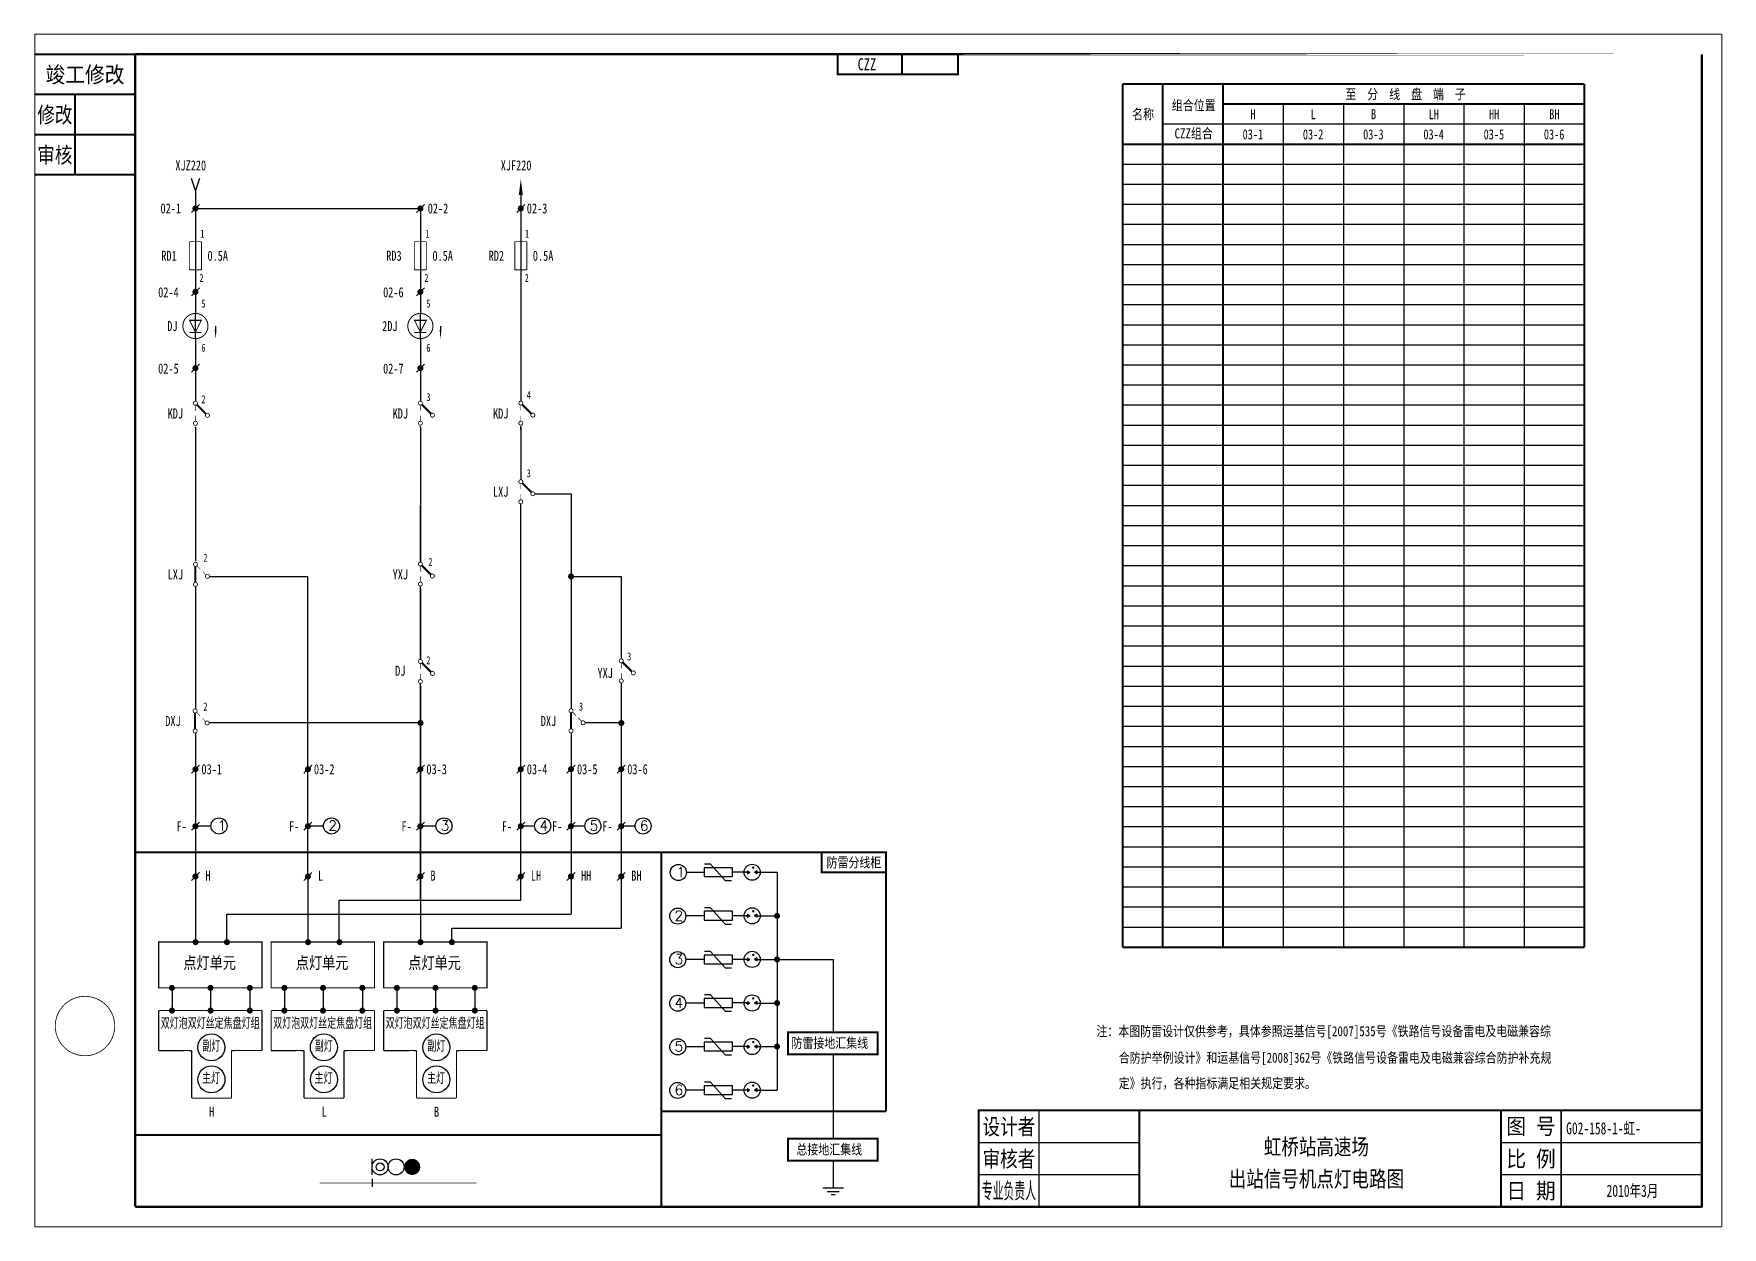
# Model space of a CAD drawing. Header units: millimetres. Extents: x -271 to 149, y -270 to 28.
import ezdxf
from ezdxf.enums import TextEntityAlignment as Align

# ---------------------------------------------------------------- set-up
doc = ezdxf.new("R2010")
doc.units = ezdxf.units.MM
doc.layers.add('COLUMN', color=7, linetype='Continuous')
doc.layers.add('define', color=7, linetype='Continuous')
doc.styles.add('CHINESE', font='SimSun.ttf', dxfattribs={"width": 0.9})
doc.styles.add('HZ', font='txt.shx', dxfattribs={"bigfont": 'hz.shx'})
doc.styles.add('ITALICC', font='txt', dxfattribs={"width": 0.75})
doc.styles.add('ST', font='SimSun.ttf')

# ---------------------------------------------------------------- blocks, each defined once
blk = doc.blocks.new('234')
at = {"const_width": 0.2}
for points in [[(0.5, -0.5, 1), (-0.5, -0.5, 1)], [(3.5, -3.5, 1), (2.5, -3.5, 1)], [(0.5, -5.5, 1), (-0.5, -5.5, 1)]]:
    blk.add_lwpolyline(points, format="xyb", close=True, dxfattribs=at)
for points, const_width in [([(0, -1), (0, -5)], 0.5), ([(0.35, -0.85), (1.2, -1.7)], 0.15), ([(1.8, -2.3), (2.65, -3.15)], 0.15)]:
    blk.add_lwpolyline(points, dxfattribs=dict(const_width=const_width))
blk.add_lwpolyline([(2, -4.5, 0, 0, 0), (2, -5.5, 0.8, 0, 0), (2, -7.7, 0, 0, 0)], format="xyseb")
at = {"width": 0.8}
blk.add_attdef('0', text='', height=2, dxfattribs=at).set_placement((2, 0), align=Align.MIDDLE)
blk.add_attdef('RELAY', text='', height=2, dxfattribs=at).set_placement((-1, -3), align=Align.MIDDLE_RIGHT)
blk = doc.blocks.new('244')
at = {"const_width": 0.2}
for points in [[(0.5, -0.5, 1), (-0.5, -0.5, 1)], [(3.5, -3.5, 1), (2.5, -3.5, 1)], [(0.5, -5.5, 1), (-0.5, -5.5, 1)]]:
    blk.add_lwpolyline(points, format="xyb", close=True, dxfattribs=at)
for points, const_width in [([(0, -1), (0, -2.4)], 0.15), ([(0, -3.6), (0, -5)], 0.15), ([(0.35, -0.85), (2.65, -3.15)], 0.5)]:
    blk.add_lwpolyline(points, dxfattribs=dict(const_width=const_width))
blk.add_lwpolyline([(2, -4.5, 0, 0, 0), (2, -5.5, 0.8, 0, 0), (2, -7.7, 0, 0, 0)], format="xyseb")
at = {"width": 0.8}
blk.add_attdef('0', text='', height=2, dxfattribs=at).set_placement((2, 0), align=Align.MIDDLE)
blk.add_attdef('RELAY', text='', height=2, dxfattribs=at).set_placement((-1, -3), align=Align.MIDDLE_RIGHT)
blk = doc.blocks.new('W52')
blk.add_lwpolyline([(0.02, 0.01), (0.02, -1.25)])
blk.add_lwpolyline([(0.02, -0.99, 0.45, 0, 0), (0.02, -3.29, 0, 0, 0)], format="xyseb")
blk = doc.blocks.new('W51')
for p, q in [((0, 0), (-1, 3)), ((1, 3), (0, 0))]:
    blk.add_line(p, q)
blk = doc.blocks.new('BZTB')
at = {"color": 7}
for p, q in [((0.23, 16), (40.23, 16)), ((130.23, 16), (180.23, 16)), ((0.23, 8), (40.23, 8)), ((130.23, 8), (180.23, 8))]:
    blk.add_line(p, q, dxfattribs=at)
at = {"color": 7, "const_width": 0.5}
blk.add_lwpolyline([(0.23, 0), (180.23, 0), (180.23, 24), (0.23, 24)], close=True, dxfattribs=at)
at = {"color": 7}
for points, const_width in [([(15.23, 24), (15.23, 0)], 0.4), ([(40.23, 24), (40.23, 0)], 0.5), ([(130.23, 24), (130.23, 0)], 0.5), ([(145.23, 24), (145.23, 0)], 0.4)]:
    blk.add_lwpolyline(points, dxfattribs=dict(at, const_width=const_width))
at = {"color": 7, "style": 'CHINESE'}
for s, width, p in [('设计者', 0.8, (7.73, 20)), ('图 号', 0.9, (137.73, 20)), ('审核者', 0.8, (7.73, 12)), ('比 例', 0.9, (137.73, 12)), ('日 期', 0.9, (137.73, 4))]:
    blk.add_text(s, height=4, dxfattribs=dict(at, width=width)).set_placement(p, align=Align.MIDDLE)
at = {"color": 7, "style": 'CHINESE', "width": 0.474609}
blk.add_text('专业负责人', height=4, dxfattribs=at).set_placement((1, 2), (14.5, 2), align=Align.FIT)
blk = doc.blocks.new('W56')
blk.add_lwpolyline([(-4, 0, 0, 1, 0), (0, 0, 1, 1, 0)], format="xyseb")
blk = doc.blocks.new('WK')
at = {"const_width": 0.5}
for points in [[(0, 0), (0, 5), (30, 5), (30, 0), (0, 0)], [(16, 0), (16, 5)]]:
    blk.add_lwpolyline(points, dxfattribs=at)
blk = doc.blocks.new('dlt_xhj_cz_dd_tb')
at = {"color": 0}
for p, q in [((40, 10), (40, -200)), ((55, 10), (55, -200)), ((70, 10), (70, -200)), ((85, 10), (85, -200)), ((100, 10), (100, -200)), ((115, 5), (10, 5)), ((115, -5), (0, -5)), ((115, -10), (0, -10)), ((115, -15), (0, -15)), ((115, -20), (0, -20)), ((115, -25), (0, -25)), ((115, -30), (0, -30)), ((115, -35), (0, -35)), ((115, -40), (0, -40)), ((115, -45), (0, -45)), ((115, -50), (0, -50)), ((115, -55), (0, -55)), ((115, -60), (0, -60)), ((115, -65), (0, -65)), ((115, -70), (0, -70)), ((115, -75), (0, -75)), ((115, -80), (0, -80)), ((115, -85), (0, -85)), ((115, -90), (0, -90)), ((115, -95), (0, -95)), ((115, -100), (0, -100)), ((115, -105), (0, -105)), ((115, -110), (0, -110)), ((115, -115), (0, -115)), ((115, -120), (0, -120)), ((115, -125), (0, -125)), ((115, -130), (0, -130)), ((115, -135), (0, -135)), ((115, -140), (0, -140)), ((115, -145), (0, -145)), ((115, -150), (0, -150)), ((115, -155), (0, -155)), ((115, -160), (0, -160)), ((115, -165), (0, -165)), ((115, -170), (0, -170)), ((115, -175), (0, -175)), ((115, -180), (0, -180)), ((115, -185), (0, -185)), ((115, -190), (0, -190)), ((115, -195), (0, -195))]:
    blk.add_line(p, q, dxfattribs=at)
at = {"color": 0, "const_width": 0.5}
for points in [[(0, 15), (115, 15)], [(0, -200), (0, 15)], [(10, 15), (10, -200)], [(25, 15), (25, -200)], [(115, 15), (115, -200)], [(25, 10), (115, 10)], [(0, 0), (115, 0)], [(115, -200), (0, -200)]]:
    blk.add_lwpolyline(points, dxfattribs=at)
at = {"color": 0, "style": 'CHINESE', "width": 0.8}
for s, p in [('至  分  线  盘  端  子', (70.47, 12.55)), ('名称', (5.13, 7.55)), ('组合位置', (17.72, 9.77)), ('CZZ组合', (17.72, 2.77))]:
    blk.add_text(s, height=2.5, dxfattribs=at).set_placement(p, align=Align.MIDDLE)
at = {"color": 0, "style": 'ITALICC', "width": 0.75}
for s, p in [('H', (32.5, 5.5)), ('L', (47.5, 5.5)), ('B', (62.5, 5.5)), ('LH', (77.5, 5.5)), ('HH', (92.5, 5.5)), ('BH', (107.5, 5.5))]:
    blk.add_text(s, height=2.5, dxfattribs=at).set_placement(p, align=Align.BOTTOM_CENTER)
at = {"color": 3, "style": 'ITALICC', "width": 0.75}
for s, p in [('03-1', (32.45, 2.46)), ('03-2', (47.45, 2.46)), ('03-3', (62.45, 2.46)), ('03-4', (77.45, 2.46)), ('03-5', (92.45, 2.46)), ('03-6', (107.45, 2.46))]:
    blk.add_text(s, height=2.5, dxfattribs=at).set_placement(p, align=Align.MIDDLE)

msp = doc.modelspace()

# ---------------------------------------------------------------- hatches: boundary and pattern name
for points in [[(-93.38, -180.89), (-92.83, -181.26), (-93.38, -181.63)], [(-91.03, -180.89), (-91.58, -181.26), (-91.03, -181.63)], [(-93.38, -191.74), (-92.83, -192.11), (-93.38, -192.48)], [(-91.03, -191.74), (-91.58, -192.11), (-91.03, -192.48)], [(-93.38, -202.59), (-92.83, -202.96), (-93.38, -203.34)], [(-91.03, -202.59), (-91.58, -202.96), (-91.03, -203.34)], [(-93.38, -213.45), (-92.83, -213.82), (-93.38, -214.19)], [(-91.03, -213.45), (-91.58, -213.82), (-91.03, -214.19)], [(-93.38, -224.3), (-92.83, -224.67), (-93.38, -225.04)], [(-91.03, -224.3), (-91.58, -224.67), (-91.03, -225.04)], [(-93.38, -235.16), (-92.83, -235.53), (-93.38, -235.9)], [(-91.03, -235.16), (-91.58, -235.53), (-91.03, -235.9)]]:
    msp.add_hatch(color=0).paths.add_polyline_path(points)
at = {"layer": 'COLUMN'}
h = msp.add_hatch(color=0, dxfattribs=at)
edge = h.paths.add_edge_path()
edge.add_arc((-91.94, -180.12), 0.312, 0, 360, ccw=False)
h = msp.add_hatch(color=0, dxfattribs=at)
edge = h.paths.add_edge_path()
edge.add_arc((-91.94, -190.98), 0.312, 0, 360, ccw=False)
h = msp.add_hatch(color=0, dxfattribs=at)
edge = h.paths.add_edge_path()
edge.add_arc((-91.94, -201.83), 0.312, 0, 360, ccw=False)
h = msp.add_hatch(color=0, dxfattribs=at)
edge = h.paths.add_edge_path()
edge.add_arc((-91.94, -212.68), 0.312, 0, 360, ccw=False)
h = msp.add_hatch(color=0, dxfattribs=at)
edge = h.paths.add_edge_path()
edge.add_arc((-91.94, -223.54), 0.312, 0, 360, ccw=False)
h = msp.add_hatch(color=0, dxfattribs=at)
edge = h.paths.add_edge_path()
edge.add_arc((-91.94, -234.39), 0.312, 0, 360, ccw=False)

# ---------------------------------------------------------------- linework, layer by layer
at = {"color": 0}
for p, q in [((-229.8, -14.96), (-231.8, -16.96)), ((-173.8, -14.96), (-175.8, -16.96)), ((-148.8, -14.96), (-150.8, -16.96)), ((-229.8, -35.76), (-231.8, -37.76)), ((-173.8, -35.76), (-175.8, -37.76)), ((-232.3, -43.76), (-229.3, -43.76)), ((-230.8, -48.26), (-230.8, -42.26)), ((-176.3, -43.76), (-173.3, -43.76)), ((-174.8, -48.26), (-174.8, -42.26)), ((-229.8, -54.76), (-231.8, -56.76)), ((-173.8, -54.76), (-175.8, -56.76)), ((-229.8, -154.61), (-231.8, -156.61)), ((-201.8, -154.61), (-203.8, -156.61)), ((-173.8, -154.61), (-175.8, -156.61)), ((-148.8, -154.61), (-150.8, -156.61)), ((-136.3, -154.61), (-138.3, -156.61)), ((-123.8, -154.61), (-125.8, -156.61)), ((-229.8, -168.82), (-231.8, -170.82)), ((-230.44, -169.75), (-226.93, -169.75)), ((-201.8, -168.82), (-203.8, -170.82)), ((-202.44, -169.75), (-198.93, -169.75)), ((-173.8, -168.82), (-175.8, -170.82)), ((-174.44, -169.75), (-170.93, -169.75)), ((-148.8, -168.82), (-150.8, -170.82)), ((-149.86, -169.75), (-146.35, -169.75)), ((-136.3, -168.82), (-138.3, -170.82)), ((-137.36, -169.75), (-133.85, -169.75)), ((-123.8, -168.82), (-125.8, -170.82)), ((-124.86, -169.75), (-121.35, -169.75)), ((-102.6, -179.25), (-104.05, -179.25)), ((-98.8, -183.42), (-102.6, -179.25)), ((-229.8, -181.32), (-231.8, -183.32)), ((-230.8, -181.46), (-230.8, -198.66)), ((-201.8, -181.32), (-203.8, -183.32)), ((-202.8, -181.46), (-202.8, -198.66)), ((-173.8, -181.32), (-175.8, -183.32)), ((-174.8, -181.46), (-174.8, -198.66)), ((-148.8, -181.32), (-150.8, -183.32)), ((-136.3, -181.32), (-138.3, -183.32)), ((-123.8, -181.32), (-125.8, -183.32)), ((-108.58, -181.29), (-104.16, -181.29)), ((-97.35, -183.42), (-98.8, -183.42)), ((-93.69, -181.28), (-92.72, -181.28)), ((-93.38, -180.89), (-92.83, -181.26)), ((-93.38, -180.89), (-93.38, -181.63)), ((-93.38, -181.63), (-92.91, -181.31)), ((-91.03, -180.89), (-91.58, -181.26)), ((-91.03, -181.63), (-91.58, -181.26)), ((-91.58, -181.28), (-85.99, -181.28)), ((-91.03, -180.89), (-91.03, -181.63)), ((-85.99, -181.28), (-85.99, -235.55)), ((-194.99, -198.67), (-194.99, -188.23)), ((-222.99, -198.67), (-222.99, -191.73)), ((-104.16, -192.15), (-108.72, -192.15)), ((-102.6, -190.1), (-104.05, -190.1)), ((-98.8, -194.27), (-102.6, -190.1)), ((-93.69, -192.13), (-92.72, -192.13)), ((-93.38, -191.74), (-92.83, -192.11)), ((-93.38, -191.74), (-93.38, -192.48)), ((-93.38, -192.48), (-92.83, -192.11)), ((-91.03, -191.74), (-91.58, -192.11)), ((-91.03, -192.48), (-91.58, -192.11)), ((-91.58, -192.13), (-85.99, -192.13)), ((-91.03, -191.74), (-91.03, -192.48)), ((-166.99, -198.67), (-166.99, -195.23)), ((-97.35, -194.27), (-98.8, -194.27)), ((-102.6, -200.99), (-104.05, -200.99)), ((-98.8, -205.16), (-102.6, -200.99)), ((-104.16, -203), (-108.72, -203)), ((-97.35, -205.16), (-98.8, -205.16)), ((-93.69, -202.98), (-92.81, -202.98)), ((-93.38, -202.59), (-92.83, -202.96)), ((-93.38, -202.59), (-93.38, -203.34)), ((-93.38, -203.34), (-92.83, -202.96)), ((-93.1, -202.98), (-92.81, -202.98)), ((-91.62, -202.98), (-85.99, -202.98)), ((-91.03, -202.59), (-91.58, -202.96)), ((-91.03, -203.34), (-91.58, -202.96)), ((-91.55, -202.98), (-72.04, -202.98)), ((-91.03, -202.59), (-91.03, -203.34)), ((-72.04, -202.98), (-72.04, -221.1)), ((-236.63, -210.13), (-236.63, -215.7)), ((-227.02, -210.04), (-227.02, -215.7)), ((-217.22, -210.04), (-217.22, -215.7)), ((-208.63, -210.13), (-208.63, -215.7)), ((-199.02, -210.04), (-199.02, -215.7)), ((-189.22, -210.04), (-189.22, -215.7)), ((-180.63, -210.13), (-180.63, -215.7)), ((-171.02, -210.04), (-171.02, -215.7)), ((-161.22, -210.04), (-161.22, -215.7)), ((-104.16, -213.85), (-108.72, -213.85)), ((-102.6, -211.81), (-104.05, -211.81)), ((-98.8, -215.98), (-102.6, -211.81)), ((-93.69, -213.84), (-92.77, -213.84)), ((-93.38, -213.45), (-92.83, -213.82)), ((-93.38, -213.45), (-93.38, -214.19)), ((-93.38, -214.19), (-92.83, -213.82)), ((-91.03, -213.45), (-91.58, -213.82)), ((-91.03, -214.19), (-91.58, -213.82)), ((-91.58, -213.84), (-85.99, -213.84)), ((-91.03, -213.45), (-91.03, -214.19)), ((-97.35, -215.98), (-98.8, -215.98)), ((-102.6, -222.66), (-104.05, -222.66)), ((-98.8, -226.83), (-102.6, -222.66)), ((-239.94, -225.67), (-233.8, -225.67)), ((-232.36, -225.67), (-231.76, -225.67)), ((-221.81, -225.67), (-221.14, -225.67)), ((-211.94, -225.67), (-205.8, -225.67)), ((-204.36, -225.67), (-203.76, -225.67)), ((-193.81, -225.67), (-193.14, -225.67)), ((-183.94, -225.67), (-177.8, -225.67)), ((-176.36, -225.67), (-175.76, -225.67)), ((-165.81, -225.67), (-165.14, -225.67)), ((-104.16, -224.71), (-108.72, -224.71)), ((-97.35, -226.83), (-98.8, -226.83)), ((-93.69, -224.69), (-92.79, -224.69)), ((-93.38, -224.3), (-92.83, -224.67)), ((-93.38, -224.3), (-93.38, -225.04)), ((-93.38, -225.04), (-92.84, -224.68)), ((-91.03, -224.3), (-91.58, -224.67)), ((-91.03, -225.04), (-91.58, -224.67)), ((-91.58, -224.69), (-85.99, -224.69)), ((-91.03, -224.3), (-91.03, -225.04)), ((-72.04, -226.59), (-72.04, -247.63)), ((-102.6, -233.52), (-104.05, -233.52)), ((-98.8, -237.69), (-102.6, -233.52)), ((-93.38, -235.16), (-92.83, -235.53)), ((-93.38, -235.16), (-93.38, -235.9)), ((-91.03, -235.16), (-91.58, -235.53)), ((-91.03, -235.16), (-91.03, -235.9)), ((-104.16, -235.56), (-108.72, -235.56)), ((-97.35, -237.69), (-98.8, -237.69)), ((-93.38, -235.9), (-92.83, -235.53)), ((-91.03, -235.9), (-91.58, -235.53)), ((-91.58, -235.55), (-85.99, -235.55)), ((-186.84, -256.65), (-186.84, -252.65)), ((-72.04, -253.29), (-72.04, -259.86)), ((-186.84, -257.65), (-186.84, -259.65)), ((-74.6, -259.86), (-69.47, -259.86)), ((-73.55, -260.73), (-70.58, -260.73)), ((-72.52, -261.55), (-71.56, -261.55))]:
    msp.add_line(p, q, dxfattribs=at)
at = {"color": 0, "linetype": 'Continuous'}
for p, q in [((-93.38, -181.26), (-97.12, -181.26)), ((-93.38, -192.11), (-97.12, -192.11)), ((-93.38, -202.96), (-97.12, -202.96)), ((-93.38, -213.82), (-97.12, -213.82)), ((-93.38, -224.67), (-97.12, -224.67)), ((-93.38, -235.53), (-97.12, -235.53))]:
    msp.add_line(p, q, dxfattribs=at)
at = {"color": 0}
for points, const_width in [([(149.2, 27.43), (-270.8, 27.43)], 0.2), ([(-270.8, 27.43), (-270.8, -269.57)], 0.2), ([(149.2, -269.57), (149.2, 27.43)], 0.2), ([(-245.8, 22.43), (-245.8, -264.57)], 0.6), ([(144.2, -264.57), (144.2, 22.43)], 0.6), ([(-232.3, -31.26), (-232.3, -24.26)], 0.2), ([(-232.3, -24.26), (-229.3, -24.26)], 0.2), ([(-229.3, -24.26), (-229.3, -31.26)], 0.2), ([(-176.3, -31.26), (-176.3, -24.26)], 0.2), ([(-176.3, -24.26), (-173.3, -24.26)], 0.2), ([(-173.3, -24.26), (-173.3, -31.26)], 0.2), ([(-151.3, -24.26), (-148.3, -24.26)], 0.2), ([(-151.3, -31.26), (-151.3, -24.26)], 0.2), ([(-148.3, -24.26), (-148.3, -31.26)], 0.2), ([(-232.3, -31.26), (-229.3, -31.26)], 0.2), ([(-176.3, -31.26), (-173.3, -31.26)], 0.2), ([(-151.3, -31.26), (-148.3, -31.26)], 0.2), ([(-230.8, -46.76), (-232.3, -43.76), (-229.3, -43.76), (-230.8, -46.76)], 0.25), ([(-174.8, -46.76), (-176.3, -43.76), (-173.3, -43.76), (-174.8, -46.76)], 0.25), ([(-229.3, -46.87), (-232.3, -46.87)], 0.25), ([(-173.3, -46.87), (-176.3, -46.87)], 0.25), ([(-245.8, -176.32), (-114.8, -176.32)], 0.5), ([(-114.8, -176.32), (-114.8, -264.57)], 0.5), ([(-74.86, -181.32), (-74.86, -176.32), (-58.86, -176.32), (-58.86, -181.32), (-74.86, -181.32)], 0.5), ([(-58.86, -181.32), (-58.86, -176.32)], 0.5), ([(-239.94, -215.7), (-214.21, -215.7)], 0.3), ([(-239.94, -215.7), (-239.94, -225.67)], 0.3), ([(-214.21, -215.7), (-214.21, -225.67)], 0.3), ([(-211.94, -215.7), (-186.21, -215.7)], 0.3), ([(-211.94, -215.7), (-211.94, -225.67)], 0.3), ([(-186.21, -215.7), (-186.21, -225.67)], 0.3), ([(-183.94, -215.7), (-158.21, -215.7)], 0.3), ([(-183.94, -215.7), (-183.94, -225.67)], 0.3), ([(-158.21, -215.7), (-158.21, -225.67)], 0.3), ([(-231.76, -225.67), (-239.94, -225.67)], 0.3), ([(-231.76, -225.67), (-231.76, -237.52)], 0.3), ([(-221.81, -225.67), (-221.81, -237.52)], 0.3), ([(-221.81, -225.67), (-219.85, -225.67)], 0.3), ([(-219.85, -225.67), (-214.21, -225.67)], 0.3), ([(-203.76, -225.67), (-211.94, -225.67)], 0.3), ([(-203.76, -225.67), (-203.76, -237.52)], 0.3), ([(-193.81, -225.67), (-193.81, -237.52)], 0.3), ([(-193.81, -225.67), (-191.85, -225.67)], 0.3), ([(-191.85, -225.67), (-186.21, -225.67)], 0.3), ([(-175.76, -225.67), (-183.94, -225.67)], 0.3), ([(-175.76, -225.67), (-175.76, -237.52)], 0.3), ([(-165.81, -225.67), (-165.81, -237.52)], 0.3), ([(-165.81, -225.67), (-163.85, -225.67)], 0.3), ([(-163.85, -225.67), (-158.21, -225.67)], 0.3), ([(-231.76, -237.52), (-221.81, -237.52)], 0.3), ([(-203.76, -237.52), (-193.81, -237.52)], 0.3), ([(-175.76, -237.52), (-165.81, -237.52)], 0.3), ([(-245.8, -246.67), (-245.8, -246.67), (-114.8, -246.67)], 0.5), ([(-160.8, -258.65), (-160.8, -258.65), (-199.86, -258.65)], 0.1), ([(-245.8, -264.57), (144.2, -264.57)], 0.6), ([(-270.8, -269.57), (149.2, -269.57)], 0.2)]:
    msp.add_lwpolyline(points, dxfattribs=dict(at, const_width=const_width))
for points in [[(-270.8, 22.43, 0.5, 0.5, 0), (-245.8, 22.43, 0.5, 0.5, 0)], [(-270.8, 12.43, 0.5, 0.5, 0), (-245.8, 12.43, 0.5, 0.5, 0)], [(-260.8, -7.57, 0.5, 0.5, 0), (-260.8, 12.43, 0.5, 0.5, 0)], [(-270.8, 2.43, 0.5, 0.5, 0), (-245.8, 2.43, 0.5, 0.5, 0)], [(-270.8, -7.57, 0.5, 0.5, 0), (-245.8, -7.57, 0.5, 0.5, 0)]]:
    msp.add_lwpolyline(points, format="xyseb", dxfattribs=at)
for points, const_width in [([(144.2, 22.43), (-245.8, 22.43)], 0.6), ([(-239.94, -198.66), (-214.21, -198.66), (-214.21, -210.04), (-239.94, -210.04)], 0.3), ([(-211.94, -198.66), (-186.21, -198.66), (-186.21, -210.04), (-211.94, -210.04)], 0.3), ([(-183.94, -198.66), (-158.21, -198.66), (-158.21, -210.04), (-183.94, -210.04)], 0.3), ([(-83.3, -221.1), (-60.98, -221.1), (-60.98, -226.59), (-83.3, -226.59)], 0.5), ([(-83.3, -247.63), (-60.98, -247.63), (-60.98, -253.11), (-83.3, -253.11)], 0.5)]:
    msp.add_lwpolyline(points, close=True, dxfattribs=dict(at, const_width=const_width))
for points in [[(-230.8, -11.5), (-230.8, -42.26)], [(-149.8, -11.5), (-149.8, -63.95)], [(-230.8, -16), (-174.8, -16)], [(-174.8, -16), (-174.8, -42.26)], [(-230.8, -48.26), (-230.8, -63.98)], [(-174.8, -48.26), (-174.8, -63.95)], [(-230.8, -70.08), (-230.8, -70.08)], [(-230.8, -70.34), (-230.8, -103.81)], [(-230.8, -70.58), (-230.8, -70.34)], [(-174.8, -70.53), (-174.8, -70.3)], [(-174.8, -70.43), (-174.8, -104.11)], [(-149.8, -70.03), (-149.8, -70.03)], [(-149.8, -70.3), (-149.8, -83.52)], [(-149.8, -71.03), (-149.8, -70.3)], [(-146.3, -87.04), (-137.3, -87.04)], [(-137.3, -87.04), (-137.3, -140.55)], [(-174.8, -104.01), (-174.8, -90.02)], [(-149.8, -188.23), (-149.8, -89.47)], [(-149.8, -89.52), (-149.8, -89.52)], [(-149.8, -90.52), (-149.8, -89.79)], [(-227.3, -107.62), (-202.8, -107.62)], [(-202.8, -182.73), (-202.8, -107.62)], [(-137.3, -107.61), (-124.8, -107.61)], [(-124.8, -107.61), (-124.8, -128.13)], [(-230.8, -110.02), (-230.8, -140.61)], [(-230.8, -110.04), (-230.8, -110.04)], [(-174.8, -128.28), (-174.8, -110.02)], [(-174.8, -110.61), (-174.8, -128.25)], [(-174.8, -188.23), (-174.8, -134.23)], [(-124.8, -134.13), (-124.8, -195.23)], [(-174.8, -134.81), (-174.8, -185.98)], [(-230.8, -146.51), (-230.8, -182.88)], [(-230.8, -146.61), (-230.8, -146.63)], [(-227.3, -144.01), (-174.8, -144.01)], [(-137.3, -146.51), (-137.3, -191.73)], [(-137.3, -146.61), (-137.3, -146.63)], [(-133.8, -144.01), (-124.8, -144.01)], [(-174.8, -184.58), (-174.8, -191.73)], [(-194.99, -188.23), (-149.8, -188.23)], [(-222.99, -191.73), (-137.3, -191.73)], [(-166.99, -195.23), (-124.8, -195.23)]]:
    msp.add_lwpolyline(points, dxfattribs=at)
for points, const_width in [([(-230.8, -15.59, 1), (-230.8, -16.34, 1)], 0.75), ([(-174.8, -15.59, 1), (-174.8, -16.34, 1)], 0.75), ([(-149.8, -15.59, 1), (-149.8, -16.34, 1)], 0.75), ([(-230.8, -36.38, 1), (-230.8, -37.13, 1)], 0.75), ([(-174.8, -36.38, 1), (-174.8, -37.13, 1)], 0.75), ([(-230.8, -48.38, 1), (-230.8, -42.13, 1)], 0.25), ([(-174.8, -48.38, 1), (-174.8, -42.13, 1)], 0.25), ([(-230.8, -55.38, 1), (-230.8, -56.13, 1)], 0.75), ([(-174.8, -55.38, 1), (-174.8, -56.13, 1)], 0.75), ([(-137.67, -107.61, 1), (-136.92, -107.61, 1)], 0.75), ([(-174.77, -143.72, 1), (-174.77, -144.47, 1)], 0.75), ([(-124.77, -143.72, 1), (-124.77, -144.47, 1)], 0.75), ([(-230.8, -155.23, 1), (-230.8, -155.98, 1)], 0.75), ([(-202.8, -155.23, 1), (-202.8, -155.98, 1)], 0.75), ([(-174.8, -155.23, 1), (-174.8, -155.98, 1)], 0.75), ([(-149.8, -155.23, 1), (-149.8, -155.98, 1)], 0.75), ([(-137.3, -155.23, 1), (-137.3, -155.98, 1)], 0.75), ([(-124.8, -155.23, 1), (-124.8, -155.98, 1)], 0.75), ([(-230.8, -169.44, 1), (-230.8, -170.19, 1)], 0.75), ([(-202.8, -169.44, 1), (-202.8, -170.19, 1)], 0.75), ([(-174.8, -169.44, 1), (-174.8, -170.19, 1)], 0.75), ([(-149.8, -169.44, 1), (-149.8, -170.19, 1)], 0.75), ([(-137.3, -169.44, 1), (-137.3, -170.19, 1)], 0.75), ([(-124.8, -169.44, 1), (-124.8, -170.19, 1)], 0.75), ([(-230.8, -181.94, 1), (-230.8, -182.69, 1)], 0.75), ([(-202.8, -181.94, 1), (-202.8, -182.69, 1)], 0.75), ([(-174.8, -181.94, 1), (-174.8, -182.69, 1)], 0.75), ([(-149.8, -181.94, 1), (-149.8, -182.69, 1)], 0.75), ([(-137.3, -181.94, 1), (-137.3, -182.69, 1)], 0.75), ([(-124.8, -181.94, 1), (-124.8, -182.69, 1)], 0.75), ([(-86.37, -192.13, 1), (-85.62, -192.13, 1)], 0.75), ([(-230.77, -198.31, 1), (-230.77, -199.06, 1)], 0.75), ([(-222.95, -198.31, 1), (-222.95, -199.06, 1)], 0.75), ([(-202.77, -198.31, 1), (-202.77, -199.06, 1)], 0.75), ([(-194.95, -198.31, 1), (-194.95, -199.06, 1)], 0.75), ([(-174.77, -198.31, 1), (-174.77, -199.06, 1)], 0.75), ([(-166.95, -198.31, 1), (-166.95, -199.06, 1)], 0.75), ([(-86.37, -202.98, 1), (-85.62, -202.98, 1)], 0.75), ([(-236.65, -209.69, 1), (-236.65, -210.44, 1)], 0.75), ([(-227.04, -209.69, 1), (-227.04, -210.44, 1)], 0.75), ([(-217.25, -209.69, 1), (-217.25, -210.44, 1)], 0.75), ([(-208.65, -209.69, 1), (-208.65, -210.44, 1)], 0.75), ([(-199.04, -209.69, 1), (-199.04, -210.44, 1)], 0.75), ([(-189.25, -209.69, 1), (-189.25, -210.44, 1)], 0.75), ([(-180.65, -209.69, 1), (-180.65, -210.44, 1)], 0.75), ([(-171.04, -209.69, 1), (-171.04, -210.44, 1)], 0.75), ([(-161.25, -209.69, 1), (-161.25, -210.44, 1)], 0.75), ([(-265.7, -219.57, 1), (-250.9, -219.57, 1)], 0.2), ([(-86.37, -213.84, 1), (-85.62, -213.84, 1)], 0.75), ([(-236.65, -215.35, 1), (-236.65, -216.1, 1)], 0.75), ([(-227.04, -215.35, 1), (-227.04, -216.1, 1)], 0.75), ([(-217.25, -215.35, 1), (-217.25, -216.1, 1)], 0.75), ([(-208.65, -215.35, 1), (-208.65, -216.1, 1)], 0.75), ([(-199.04, -215.35, 1), (-199.04, -216.1, 1)], 0.75), ([(-189.25, -215.35, 1), (-189.25, -216.1, 1)], 0.75), ([(-180.65, -215.35, 1), (-180.65, -216.1, 1)], 0.75), ([(-171.04, -215.35, 1), (-171.04, -216.1, 1)], 0.75), ([(-161.25, -215.35, 1), (-161.25, -216.1, 1)], 0.75), ([(-86.37, -224.69, 1), (-85.62, -224.69, 1)], 0.75), ([(-175.84, -254.65, 1), (-177.84, -254.65, 1)], 2)]:
    msp.add_lwpolyline(points, format="xyb", close=True, dxfattribs=dict(at, const_width=const_width))
at = {"color": 0, "linetype": 'Continuous', "const_width": 0.5}
for points in [[(-114.8, -176.32), (-114.8, -240.78)], [(-114.8, -176.32), (-58.86, -176.32)], [(-58.86, -176.32), (-58.86, -240.78)], [(-114.8, -240.78), (-58.86, -240.78)]]:
    msp.add_lwpolyline(points, dxfattribs=at)
at = {"color": 0}
for points in [[(-97.12, -180.15), (-104.16, -180.15), (-104.16, -182.36), (-97.12, -182.36)], [(-97.12, -191), (-104.16, -191), (-104.16, -193.22), (-97.12, -193.22)], [(-97.12, -201.89), (-104.16, -201.89), (-104.16, -204.11), (-97.12, -204.11)], [(-97.12, -212.71), (-104.16, -212.71), (-104.16, -214.93), (-97.12, -214.93)], [(-97.12, -223.57), (-104.16, -223.57), (-104.16, -225.78), (-97.12, -225.78)], [(-97.12, -234.42), (-104.16, -234.42), (-104.16, -236.63), (-97.12, -236.63)]]:
    msp.add_lwpolyline(points, close=True, dxfattribs=at)
at = {"color": 0, "linetype": 'Continuous'}
for centre in [(-224.93, -169.75), (-196.93, -169.75), (-168.93, -169.75), (-144.35, -169.75), (-131.85, -169.75), (-119.35, -169.75), (-110.58, -181.33), (-110.72, -192.18), (-110.72, -203.04), (-110.72, -213.89), (-110.72, -224.75), (-110.72, -235.6)]:
    msp.add_circle(centre, 2, dxfattribs=at)
at = {"color": 0}
for centre, radius in [((-92.2, -181.27), 2.01), ((-92.2, -192.12), 2.01), ((-92.2, -202.97), 2.01), ((-92.2, -213.83), 2.01), ((-226.83, -224.86), 3.36), ((-198.83, -224.86), 3.36), ((-170.83, -224.86), 3.36), ((-92.2, -224.68), 2.01), ((-226.81, -232.86), 3.36), ((-198.81, -232.86), 3.36), ((-170.81, -232.86), 3.36), ((-92.2, -235.54), 2.01), ((-184.84, -254.65), 2), ((-184.84, -254.65), 1), ((-180.84, -254.65), 2)]:
    msp.add_circle(centre, radius, dxfattribs=at)
at = {"layer": 'DEFPOINTS', "color": 0, "linetype": 'Continuous'}
for p in [(-81.17, -221.1), (-60.98, -221.1), (-60.98, -221.1), (-60.98, -226.59), (-81.17, -247.63), (-60.98, -247.63), (-60.98, -247.63), (-60.98, -253.11)]:
    msp.add_point(p, dxfattribs=at)

# ---------------------------------------------------------------- block references
at = {"color": 0}
for name, p in [('WK', (-70.93, 17.43)), ('W51', (-230.8, -11.5)), ('W52', (-225.8, -45.26)), ('W52', (-169.8, -45.26)), ('244', (-230.8, -63.98)), ('244', (-174.8, -63.95)), ('244', (-149.8, -63.95)), ('244', (-149.8, -83.52)), ('234', (-230.8, -104.09)), ('244', (-174.8, -104.01)), ('244', (-174.8, -128.28)), ('244', (-124.8, -128.13)), ('234', (-230.88, -140.61)), ('234', (-137.3, -140.55)), ('BZTB', (-36.03, -264.57))]:
    msp.add_blockref(name, p, dxfattribs=at)
at = {"color": 0, "rotation": 270}
msp.add_blockref('W56', (-149.8, -12.63), dxfattribs=at)
at = {"layer": 'define'}
msp.add_blockref('dlt_xhj_cz_dd_tb', (0, 0), dxfattribs=at)

# ---------------------------------------------------------------- texts
at = {"color": 0}
for s, height, style, width, p in [('CZZ', 3, 'ITALICC', 0.75, (-65.93, 19.93)), ('RD1', 2.5, 'ITALICC', 0.75, (-239.3, -27.76)), ('0.5A', 2.5, 'ITALICC', 0.75, (-227.8, -27.76)), ('RD3', 2.5, 'ITALICC', 0.75, (-183.3, -27.76)), ('0.5A', 2.5, 'ITALICC', 0.75, (-171.8, -27.76)), ('RD2', 2.5, 'ITALICC', 0.75, (-157.8, -27.76)), ('0.5A', 2.5, 'ITALICC', 0.75, (-146.8, -27.76)), ('DJ', 2.5, 'ITALICC', 0.75, (-237.82, -45.26)), ('2DJ', 2.5, 'ITALICC', 0.75, (-184.32, -45.26)), ('DXJ', 2.5, 'ITALICC', 0.75, (-238.32, -143.61)), ('DXJ', 2.5, 'ITALICC', 0.75, (-144.82, -143.61)), ('F-', 2.5, 'ITALICC', 0.75, (-235.51, -169.82)), ('F-', 2.5, 'ITALICC', 0.75, (-207.51, -169.82)), ('F-', 2.5, 'ITALICC', 0.75, (-179.51, -169.82)), ('F-', 2.5, 'ITALICC', 0.75, (-154.51, -169.82)), ('F-', 2.5, 'ITALICC', 0.75, (-142.01, -169.82)), ('F-', 2.5, 'ITALICC', 0.75, (-129.51, -169.82)), ('防雷分线柜', 2.5, 'ST', 0.8, (-73.68, -178.82)), ('H', 2.5, 'ITALICC', 0.75, (-228.3, -182.11)), ('L', 2.5, 'ITALICC', 0.75, (-200.3, -182.11)), ('B', 2.5, 'ITALICC', 0.75, (-172.3, -182.11)), ('LH', 2.5, 'ITALICC', 0.75, (-147.3, -182.11)), ('HH', 2.5, 'ITALICC', 0.75, (-134.8, -182.11)), ('BH', 2.5, 'ITALICC', 0.75, (-122.3, -182.11))]:
    msp.add_text(s, height=height, dxfattribs=dict(at, style=style, width=width)).set_placement(p, align=Align.MIDDLE_LEFT)
at = {"color": 0, "style": 'CHINESE'}
for s, width, p in [('竣工修改', 0.9, (-258.3, 17.43)), ('修改', 0.8, (-265.8, 7.43)), ('审核', 0.8, (-265.8, -2.57))]:
    msp.add_text(s, height=4, dxfattribs=dict(at, width=width)).set_placement(p, align=Align.MIDDLE)
at = {"color": 0}
for s, height, style, width, p in [('XJZ220', 2.5, 'ITALICC', 0.75, (-235.8, -6.5)), ('XJF220', 2.5, 'ITALICC', 0.75, (-154.8, -6.5)), ('点灯单元', 3, 'CHINESE', 0.8, (-233.82, -205.32)), ('点灯单元', 3, 'CHINESE', 0.8, (-205.82, -205.32)), ('点灯单元', 3, 'CHINESE', 0.8, (-177.82, -205.32)), ('双灯泡双灯丝定焦盘灯组', 2.5, 'CHINESE', 0.64, (-239.45, -220.01)), ('双灯泡双灯丝定焦盘灯组', 2.5, 'CHINESE', 0.64, (-211.45, -220.01)), ('双灯泡双灯丝定焦盘灯组', 2.5, 'CHINESE', 0.64, (-183.45, -220.01)), ('防雷接地汇集线', 2.5, 'CHINESE', 0.8, (-82.42, -225.02)), ('注：本图防雷设计仅供参考，具体参照运基信号[2007]535号《铁路信号设备雷电及电磁兼容综', 2.5, 'CHINESE', 0.8, (-6.51, -222.1)), ('副灯', 2.5, 'CHINESE', 0.64, (-229.08, -225.71)), ('副灯', 2.5, 'CHINESE', 0.64, (-201.08, -225.71)), ('副灯', 2.5, 'CHINESE', 0.64, (-173.08, -225.71)), ('合防护举例设计》和运基信号[2008]362号《铁路信号设备雷电及电磁兼容综合防护补充规', 2.5, 'CHINESE', 0.8, (-0.95, -228.71)), ('主灯', 2.5, 'CHINESE', 0.64, (-229.15, -233.72)), ('主灯', 2.5, 'CHINESE', 0.64, (-201.15, -233.72)), ('主灯', 2.5, 'CHINESE', 0.64, (-173.15, -233.72)), ('定》执行，各种指标满足相关规定要求。', 2.5, 'CHINESE', 0.8, (-0.95, -235.07)), ('总接地汇集线', 2.5, 'CHINESE', 0.8, (-81.19, -251.55))]:
    msp.add_text(s, height=height, dxfattribs=dict(at, style=style, width=width)).set_placement(p)
at = {"color": 3, "style": 'ITALICC', "width": 0.75}
for s, p in [('02-1', (-239.5, -15.96)), ('02-2', (-172.97, -15.96)), ('02-3', (-148.3, -15.96)), ('02-4', (-240.08, -36.84)), ('02-6', (-184.08, -36.84)), ('02-5', (-240.08, -55.84)), ('02-7', (-184.08, -55.84)), ('03-1', (-229.3, -155.61)), ('03-2', (-201.3, -155.61)), ('03-3', (-173.3, -155.61)), ('03-4', (-148.3, -155.61)), ('03-5', (-135.8, -155.61)), ('03-6', (-123.3, -155.61))]:
    msp.add_text(s, height=2.5, dxfattribs=at).set_placement(p, align=Align.MIDDLE_LEFT)
at = {"color": 0, "style": 'ITALICC'}
for s, width, p, p2 in [('1', 1.5, (-229.57, -23.26), (-228.57, -23.26)), ('1', 1.5, (-173.57, -23.26), (-172.57, -23.26)), ('1', 1.5, (-148.75, -23.26), (-147.75, -23.26)), ('2', 0.75, (-229.8, -34.26), (-228.8, -34.26)), ('2', 0.75, (-173.8, -34.26), (-172.8, -34.26)), ('2', 0.75, (-148.8, -34.26), (-147.8, -34.26))]:
    msp.add_text(s, height=2, dxfattribs=dict(at, width=width)).set_placement(p, p2, align=Align.FIT)
at = {"color": 0, "style": 'ITALICC', "width": 0.75}
for s, p in [('5', (-228.3, -41.26)), ('5', (-172.3, -41.26)), ('6', (-228.3, -52.26)), ('6', (-172.3, -52.26))]:
    msp.add_text(s, height=2, dxfattribs=at).set_placement(p, align=Align.BOTTOM_RIGHT)
at = {"color": 3, "style": 'ITALICC', "width": 0.75}
for s, p in [('2', (-228.3, -65.08)), ('3', (-172.3, -64.53)), ('4', (-147.3, -64.03)), ('3', (-147.3, -83.52)), ('2', (-227.8, -104.54)), ('2', (-171.8, -105.61)), ('2', (-172.3, -130.08)), ('3', (-122.3, -129.13)), ('2', (-227.8, -141.61)), ('3', (-134.3, -141.61))]:
    msp.add_text(s, height=2, dxfattribs=at).set_placement(p, align=Align.BOTTOM_RIGHT)
at = {"color": 0, "style": 'ITALICC', "width": 0.75}
for s, p in [('KDJ', (-235.8, -69.03)), ('KDJ', (-179.8, -69.03)), ('KDJ', (-154.8, -69.03)), ('LXJ', (-154.8, -88.52)), ('LXJ', (-235.8, -109.11)), ('YXJ', (-179.8, -109.11)), ('DJ', (-179.8, -133.11)), ('YXJ', (-128.8, -133.63))]:
    msp.add_text(s, height=2.5, dxfattribs=at).set_placement(p, align=Align.BOTTOM_CENTER)
at = {"color": 0, "style": 'HZ'}
for s, p in [('1', (-225.25, -170.9)), ('2', (-197.73, -170.9)), ('3', (-169.73, -170.9)), ('4', (-145.16, -170.9)), ('5', (-132.66, -170.9)), ('6', (-120.16, -170.9)), ('1', (-111.02, -182.48)), ('2', (-111.52, -193.34)), ('3', (-111.52, -204.19)), ('4', (-111.52, -215.04)), ('5', (-111.52, -225.9)), ('6', (-111.52, -236.75))]:
    msp.add_text(s, height=2.5, dxfattribs=at).set_placement(p)
at = {"color": 0, "style": 'ITALICC', "width": 0.75}
for s, p in [('H', (-226.77, -239.67)), ('L', (-198.77, -239.67)), ('B', (-170.77, -239.67))]:
    msp.add_text(s, height=2.5, dxfattribs=at).set_placement(p, align=Align.TOP_CENTER)
at = {"layer": 'define', "color": 5, "style": 'ST', "width": 0.7}
msp.add_text('G02-158-1-虹-', height=3, dxfattribs=at).set_placement((110.45, -246.54))
at = {"layer": 'define', "color": 5}
for s, height, style, width, p in [('虹桥站高速场', 4, 'CHINESE', 0.8, (48.26, -249.56, 0)), ('出站信号机点灯电路图', 4, 'CHINESE', 0.8, (48.26, -257.56, 0)), ('2010年3月', 3, 'ST', 0.7, (126.95, -260.54))]:
    msp.add_text(s, height=height, dxfattribs=dict(at, style=style, width=width)).set_placement(p, align=Align.MIDDLE)

doc.saveas('drawing.dxf')
